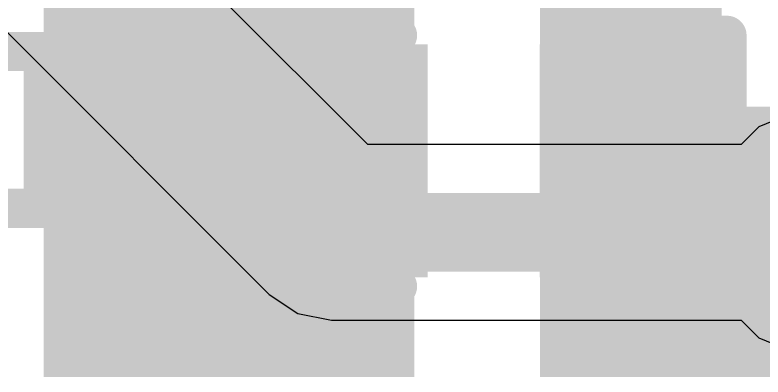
# Model space of a CAD drawing. Header units: inches. Extents: x -0.01 to 1.52, y -0.01 to 0.64.
# Drawn here: x 0.5072 to 0.6025, y 0.2667 to 0.3129 of the extents above; entities that cross this region are included whole.
import ezdxf

# ---------------------------------------------------------------- set-up
doc = ezdxf.new("R2010")
doc.units = ezdxf.units.IN
doc.header["$MEASUREMENT"] = 0
for name, color, linetype in [('Bottom Layer', 5, 'Continuous'), ('Top Layer', 1, 'Continuous'), ('Top Overlay', 2, 'Continuous'), ('Top Paste', 8, 'Continuous'), ('Top Solder', 216, 'Continuous'), ('Via Holes', 16, 'Continuous')]:
    doc.layers.add(name, color=color, linetype=linetype)

# ---------------------------------------------------------------- blocks, each defined once
blk = doc.blocks.new('R___0201_12')
at = {"layer": 'Top Layer'}
for points in [[(-0.016142, 0.007283), (-0.005512, 0.007283), (-0.005512, -0.007283), (-0.016142, -0.007283)], [(0.005512, 0.007283), (0.016142, 0.007283), (0.016142, -0.007283), (0.005512, -0.007283)]]:
    blk.add_hatch(color=1, dxfattribs=at).paths.add_polyline_path(points)
at = {"layer": 'Top Paste'}
for points in [[(-0.016142, 0.007283), (-0.005512, 0.007283), (-0.005512, -0.007283), (-0.016142, -0.007283)], [(0.005512, 0.007283), (0.016142, 0.007283), (0.016142, -0.007283), (0.005512, -0.007283)]]:
    blk.add_hatch(color=8, dxfattribs=at).paths.add_polyline_path(points)
at = {"layer": 'Top Solder'}
for points in [[(-0.018307, 0.009449), (-0.003346, 0.009449), (-0.003346, -0.009449), (-0.018307, -0.009449)], [(0.003346, 0.009449), (0.018307, 0.009449), (0.018307, -0.009449), (0.003346, -0.009449)]]:
    blk.add_hatch(color=216, dxfattribs=at).paths.add_polyline_path(points)
at = {"layer": 'Top Overlay'}
for points in [[(-0.019, 0.01, 0.005, 0.005, 0), (-0.019, -0.01, 0.005, 0.005, 0)], [(0.019, 0.01, 0.005, 0.005, 0), (-0.019, 0.01, 0.005, 0.005, 0)], [(0.019, 0.01, 0.005, 0.005, 0), (0.019, -0.01, 0.005, 0.005, 0)], [(0.019, -0.01, 0.005, 0.005, 0), (-0.019, -0.01, 0.005, 0.005, 0)]]:
    blk.add_lwpolyline(points, format="xyseb", dxfattribs=at)
for points in [[(-0.02025, 0.01, 0.0025, 0.0025, 1), (-0.01775, 0.01, 0.0025, 0.0025, 1)], [(-0.02025, 0.01, 0.0025, 0.0025, 1), (-0.01775, 0.01, 0.0025, 0.0025, 1)], [(0.01775, 0.01, 0.0025, 0.0025, 1), (0.02025, 0.01, 0.0025, 0.0025, 1)], [(0.01775, 0.01, 0.0025, 0.0025, 1), (0.02025, 0.01, 0.0025, 0.0025, 1)], [(-0.02025, -0.01, 0.0025, 0.0025, 1), (-0.01775, -0.01, 0.0025, 0.0025, 1)], [(-0.02025, -0.01, 0.0025, 0.0025, 1), (-0.01775, -0.01, 0.0025, 0.0025, 1)], [(0.01775, -0.01, 0.0025, 0.0025, 1), (0.02025, -0.01, 0.0025, 0.0025, 1)], [(0.01775, -0.01, 0.0025, 0.0025, 1), (0.02025, -0.01, 0.0025, 0.0025, 1)]]:
    blk.add_lwpolyline(points, format="xyseb", close=True, dxfattribs=at)
blk = doc.blocks.new('C___0402_37')
at = {"layer": 'Top Layer'}
for points in [[(-0.0275, -0.0125), (-0.0275, 0.0125), (-0.0095, 0.0125), (-0.0095, -0.0125)], [(0.0095, -0.0125), (0.0095, 0.0125), (0.0275, 0.0125), (0.0275, -0.0125)]]:
    blk.add_hatch(color=1, dxfattribs=at).paths.add_polyline_path(points)
at = {"layer": 'Top Paste'}
for points in [[(-0.0275, -0.0125), (-0.0275, 0.0125), (-0.0095, 0.0125), (-0.0095, -0.0125)], [(0.0095, -0.0125), (0.0095, 0.0125), (0.0275, 0.0125), (0.0275, -0.0125)]]:
    blk.add_hatch(color=8, dxfattribs=at).paths.add_polyline_path(points)
at = {"layer": 'Top Solder'}
for points in [[(-0.029862, -0.014862), (-0.029862, 0.014862), (-0.007138, 0.014862), (-0.007138, -0.014862)], [(0.007138, -0.014862), (0.007138, 0.014862), (0.029862, 0.014862), (0.029862, -0.014862)]]:
    blk.add_hatch(color=216, dxfattribs=at).paths.add_polyline_path(points)
at = {"layer": 'Top Overlay'}
for points in [[(-0.031, -0.016, 0.005, 0.005, 0), (-0.031, 0.016, 0.005, 0.005, 0)], [(-0.031, 0.016, 0.005, 0.005, 0), (-0.011, 0.016, 0.005, 0.005, 0)], [(0.011, 0.016, 0.005, 0.005, 0), (0.031, 0.016, 0.005, 0.005, 0)], [(0.031, -0.016, 0.005, 0.005, 0), (0.031, 0.016, 0.005, 0.005, 0)], [(-0.031, -0.016, 0.005, 0.005, 0), (-0.011, -0.016, 0.005, 0.005, 0)], [(0.011, -0.016, 0.005, 0.005, 0), (0.031, -0.016, 0.005, 0.005, 0)]]:
    blk.add_lwpolyline(points, format="xyseb", dxfattribs=at)
for points in [[(-0.03225, 0.016, 0.0025, 0.0025, 1), (-0.02975, 0.016, 0.0025, 0.0025, 1)], [(-0.03225, 0.016, 0.0025, 0.0025, 1), (-0.02975, 0.016, 0.0025, 0.0025, 1)], [(-0.01225, 0.016, 0.0025, 0.0025, 1), (-0.00975, 0.016, 0.0025, 0.0025, 1)], [(0.00975, 0.016, 0.0025, 0.0025, 1), (0.01225, 0.016, 0.0025, 0.0025, 1)], [(0.02975, 0.016, 0.0025, 0.0025, 1), (0.03225, 0.016, 0.0025, 0.0025, 1)], [(0.02975, 0.016, 0.0025, 0.0025, 1), (0.03225, 0.016, 0.0025, 0.0025, 1)], [(-0.03225, -0.016, 0.0025, 0.0025, 1), (-0.02975, -0.016, 0.0025, 0.0025, 1)], [(-0.03225, -0.016, 0.0025, 0.0025, 1), (-0.02975, -0.016, 0.0025, 0.0025, 1)], [(-0.01225, -0.016, 0.0025, 0.0025, 1), (-0.00975, -0.016, 0.0025, 0.0025, 1)], [(0.00975, -0.016, 0.0025, 0.0025, 1), (0.01225, -0.016, 0.0025, 0.0025, 1)], [(0.02975, -0.016, 0.0025, 0.0025, 1), (0.03225, -0.016, 0.0025, 0.0025, 1)], [(0.02975, -0.016, 0.0025, 0.0025, 1), (0.03225, -0.016, 0.0025, 0.0025, 1)]]:
    blk.add_lwpolyline(points, format="xyseb", close=True, dxfattribs=at)

msp = doc.modelspace()

# ---------------------------------------------------------------- hatches: boundary and pattern name
at = {"layer": 'Bottom Layer'}
h = msp.add_hatch(color=5, dxfattribs=at)
edge = h.paths.add_edge_path()
edge.add_arc((0.521322, 0.275873), 0.007874, 0, 360)
at = {"layer": 'Top Layer'}
for points in [[(0.510827, 0.266732), (0.558071, 0.266732), (0.558071, 0.412401), (0.510827, 0.412401)], [(0.57409, 0.266732), (0.59724, 0.266732), (0.59724, 0.338583), (0.57409, 0.338583)], [(0.57409, 0.266732), (0.646653, 0.266732), (0.646653, 0.301181), (0.57409, 0.301181)]]:
    msp.add_hatch(color=1, dxfattribs=at).paths.add_polyline_path(points)
h = msp.add_hatch(color=1, dxfattribs=at)
edge = h.paths.add_edge_path()
edge.add_arc((0.521322, 0.275873), 0.007874, 0, 360)
at = {"layer": 'Via Holes'}
h = msp.add_hatch(color=7, dxfattribs=at)
edge = h.paths.add_edge_path()
edge.add_arc((0.521322, 0.275873), 0.003937, 0, 360)

# ---------------------------------------------------------------- linework, layer by layer
at = {"layer": 'Bottom Layer'}
for p, q in [((0.552134, 0.296382), (0.397544, 0.450971)), ((0.376267, 0.440572), (0.539576, 0.277263)), ((0.607817, 0.301048), (0.601986, 0.298633)), ((0.601986, 0.298633), (0.599734, 0.296382)), ((0.599734, 0.296382), (0.552134, 0.296382)), ((0.539576, 0.277263), (0.543209, 0.274835)), ((0.543209, 0.274835), (0.547495, 0.273983)), ((0.547495, 0.273983), (0.599734, 0.273983)), ((0.599734, 0.273983), (0.601986, 0.271732)), ((0.601986, 0.271732), (0.607817, 0.269316))]:
    msp.add_line(p, q, dxfattribs=at)
for points in [[(0.380906, 0.451772, 0.01, 0.01, 0), (0.547495, 0.285182, 0.01, 0.01, 0)], [(0.547495, 0.285182, 0.01, 0.01, 0), (0.610973, 0.285182, 0.01, 0.01, 0)]]:
    msp.add_lwpolyline(points, format="xyseb", dxfattribs=at)
msp.add_lwpolyline([(0.544995, 0.285182, 0.005, 0.005, 1), (0.549995, 0.285182, 0.005, 0.005, 1)], format="xyseb", close=True, dxfattribs=at)
msp.add_lwpolyline([(0.544995, 0.285182, 0.005, 0.005, 1), (0.549995, 0.285182, 0.005, 0.005, 1)], format="xyseb", close=True, dxfattribs=at)

# ---------------------------------------------------------------- block references
msp.add_blockref('C___0402_37', (0.566929, 0.294291))
at = {"rotation": 180}
msp.add_blockref('R___0201_12', (0.504921, 0.298228), dxfattribs=at)

doc.saveas('drawing.dxf')
